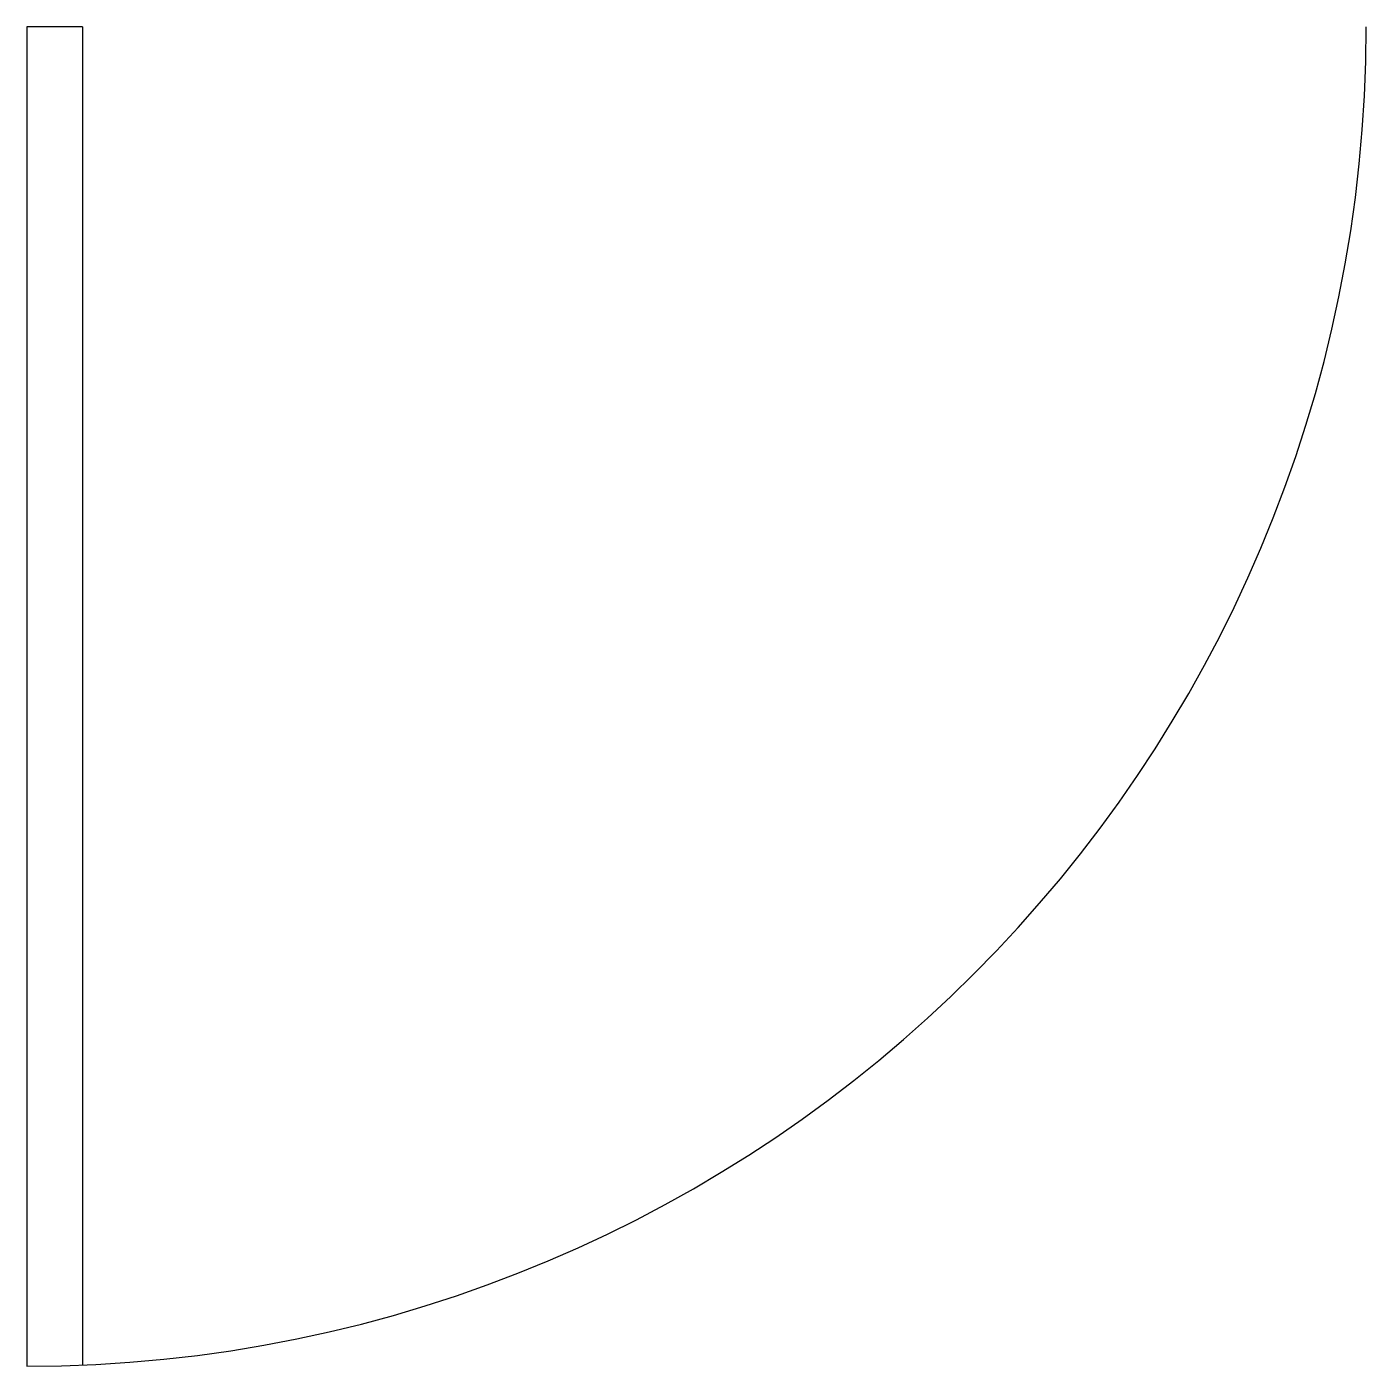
# Model space of a CAD drawing. Header units: inches. Extents: x 242.8 to 272.8, y -88.1 to -58.1.
import ezdxf

# ---------------------------------------------------------------- set-up
doc = ezdxf.new("R2010")
doc.units = ezdxf.units.IN
doc.header["$MEASUREMENT"] = 0
doc.layers.add('A101-Floorplan-1st-floor', color=7, linetype='Continuous', lineweight=9)

msp = doc.modelspace()

# ---------------------------------------------------------------- linework, layer by layer
at = {"layer": 'A101-Floorplan-1st-floor', "lineweight": 30}
for p, q in [((242.786, -58.066), (242.786, -88.062)), ((244.036, -58.066), (242.786, -58.066)), ((244.036, -58.066), (244.036, -88.036))]:
    msp.add_line(p, q, dxfattribs=at)
msp.add_arc((242.786, -58.066), 29.996, 270, 0, dxfattribs=at)

doc.saveas('drawing.dxf')
